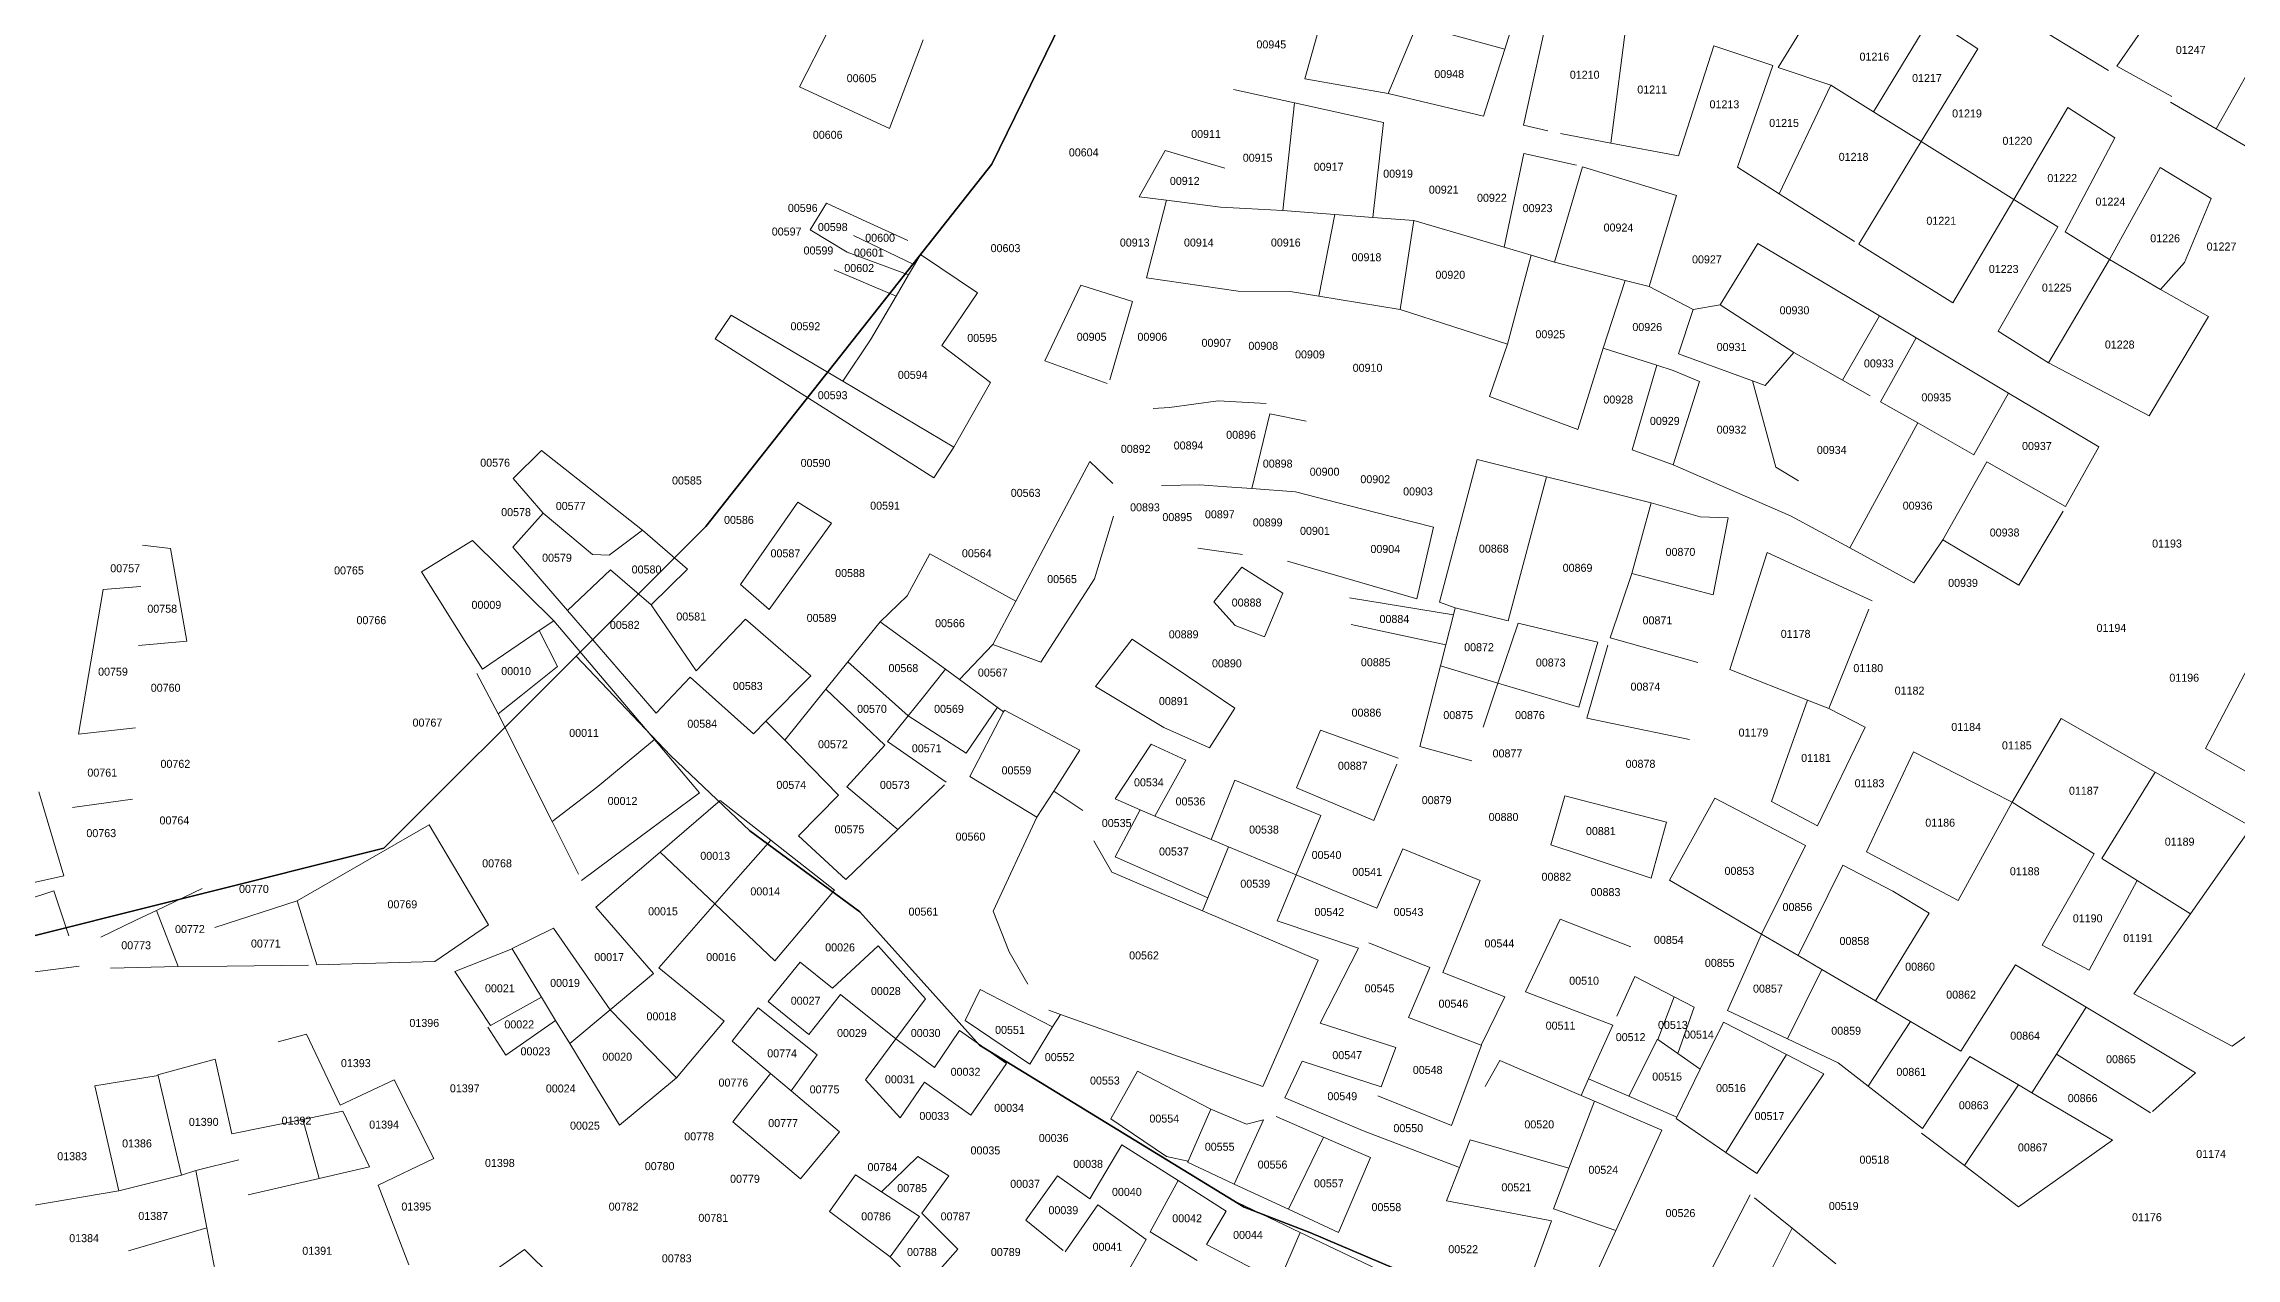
# Model space of a CAD drawing. Header units: metres. Extents: x 245232 to 248406, y 1633796 to 1637634.
# Drawn here: x 246496.1 to 246907, y 1635983.8 to 1636211.5 of the extents above; entities that cross this region are included whole.
import ezdxf
from ezdxf.enums import TextEntityAlignment as Align

# ---------------------------------------------------------------- set-up
doc = ezdxf.new("R2010")
doc.units = ezdxf.units.M
doc.header["$MEASUREMENT"] = 0
doc.layers.add('historique_numero_parcelle', color=7, linetype='Continuous')
doc.layers.add('limites_sections', color=7, linetype='Continuous')
doc.layers.add('LIMITES_PARCELLES', color=7, linetype='Continuous', lineweight=0, true_color=0xffffff)
doc.styles.add('Style-FANCY', font='FANCY.shx')

msp = doc.modelspace()

# ---------------------------------------------------------------- linework, layer by layer
at = {"layer": 'limites_parcelles'}
for p, q in [((246833.245, 1636226.604), (246821.158, 1636207.044)), ((246884.688, 1636207.249), (246897.009, 1636225.086)), ((246769.928, 1636210.434), (246772.974, 1636220.092)), ((246773.444, 1636196.184), (246778.485, 1636219.201)), ((246789.833, 1636192.822), (246792.872, 1636216.576)), ((246839.045, 1636198.719), (246849.73, 1636216.258)), ((246883.101, 1636206.455), (246868.587, 1636215.238)), ((246637.752, 1636203.417), (246643.149, 1636214)), ((246660.929, 1636212.201), (246654.579, 1636195.585)), ((246732.476, 1636204.922), (246735.226, 1636214.679)), ((246753.465, 1636214.953), (246748.086, 1636202.122)), ((246769.928, 1636210.434), (246753.465, 1636214.953)), ((246851.714, 1636215.012), (246858.608, 1636210.533)), ((246913.23, 1636213.114), (246903.285, 1636195.523)), ((246769.928, 1636210.434), (246765.97, 1636197.886)), ((246809.128, 1636211.103), (246802.502, 1636190.427)), ((246820.188, 1636207.372), (246809.128, 1636211.103)), ((246813.535, 1636188.342), (246820.188, 1636207.372)), ((246821.158, 1636207.044), (246831.088, 1636203.695)), ((246858.608, 1636210.533), (246847.998, 1636193.119)), ((246895.007, 1636201.56), (246884.688, 1636207.249)), ((246654.579, 1636195.585), (246637.752, 1636203.417)), ((246719.1, 1636202.904), (246730.513, 1636200.383)), ((246748.082, 1636202.111), (246732.476, 1636204.922)), ((246821.398, 1636183.346), (246831.088, 1636203.695)), ((246831.088, 1636203.695), (246839.045, 1636198.719)), ((246728.311, 1636180.195), (246730.513, 1636200.383)), ((246730.513, 1636200.383), (246747.221, 1636196.692)), ((246748.086, 1636202.122), (246748.082, 1636202.111)), ((246765.97, 1636197.886), (246748.086, 1636202.122)), ((246865.34, 1636182.274), (246875.516, 1636199.548)), ((246875.516, 1636199.548), (246884.278, 1636193.855)), ((246903.285, 1636195.523), (246894.742, 1636200.502)), ((246747.221, 1636196.692), (246745.227, 1636178.922)), ((246778.008, 1636195.146), (246773.444, 1636196.184)), ((246847.998, 1636193.119), (246839.045, 1636198.719)), ((246910.866, 1636191.104), (246903.285, 1636195.523)), ((246701.409, 1636182.764), (246706.285, 1636191.447)), ((246706.285, 1636191.447), (246717.473, 1636188.146)), ((246769.803, 1636173.337), (246773.536, 1636190.88)), ((246773.536, 1636190.88), (246783.379, 1636188.706)), ((246789.833, 1636192.822), (246780.356, 1636194.613)), ((246802.502, 1636190.427), (246789.833, 1636192.822)), ((246836.286, 1636173.895), (246847.998, 1636193.119)), ((246847.998, 1636193.119), (246855.994, 1636188.119)), ((246884.278, 1636193.855), (246875.013, 1636176.225)), ((246779.243, 1636170.538), (246784.494, 1636188.366)), ((246784.494, 1636188.366), (246802.111, 1636182.991)), ((246821.398, 1636183.346), (246813.535, 1636188.342)), ((246855.994, 1636188.119), (246865.34, 1636182.274)), ((246883.306, 1636171.038), (246892.774, 1636188.289)), ((246892.774, 1636188.289), (246902.371, 1636182.463)), ((246706.525, 1636182.125), (246701.409, 1636182.764)), ((246802.111, 1636182.991), (246797.031, 1636165.952)), ((246835.522, 1636174.372), (246821.398, 1636183.346)), ((246902.371, 1636182.463), (246897.355, 1636170.483)), ((246639.72, 1636176.555), (246642.811, 1636181.568)), ((246642.811, 1636181.568), (246649.569, 1636178.482)), ((246649.569, 1636178.482), (246658.054, 1636174.606)), ((246702.76, 1636167.595), (246706.525, 1636182.125)), ((246716.669, 1636180.857), (246706.525, 1636182.125)), ((246721.424, 1636180.586), (246716.669, 1636180.857)), ((246728.311, 1636180.195), (246721.424, 1636180.586)), ((246738.071, 1636179.461), (246728.311, 1636180.195)), ((246738.071, 1636179.461), (246735.095, 1636164.117)), ((246745.227, 1636178.922), (246738.071, 1636179.461)), ((246745.227, 1636178.922), (246752.917, 1636178.343)), ((246752.917, 1636178.343), (246750.359, 1636161.612)), ((246752.917, 1636178.343), (246762.902, 1636175.383)), ((246865.34, 1636182.274), (246853.917, 1636162.885)), ((246873.593, 1636177.113), (246865.34, 1636182.274)), ((246646.676, 1636172.403), (246639.72, 1636176.555)), ((246647.873, 1636175.495), (246659.302, 1636170.029)), ((246762.902, 1636175.383), (246769.803, 1636173.337)), ((246862.405, 1636157.585), (246873.593, 1636177.113)), ((246875.013, 1636176.225), (246883.306, 1636171.038)), ((246658.187, 1636168.13), (246646.676, 1636172.403)), ((246658.187, 1636168.13), (246659.302, 1636170.029)), ((246659.302, 1636170.029), (246660.435, 1636171.96)), ((246660.435, 1636171.96), (246671.128, 1636164.782)), ((246774.87, 1636171.835), (246769.803, 1636173.337)), ((246774.87, 1636171.835), (246770.467, 1636155.157)), ((246779.243, 1636170.538), (246774.87, 1636171.835)), ((246792.539, 1636167.11), (246779.243, 1636170.538)), ((246810.345, 1636162.5), (246817.392, 1636174.044)), ((246817.392, 1636174.044), (246831.16, 1636165.822)), ((246853.917, 1636162.885), (246836.286, 1636173.895)), ((246883.306, 1636171.038), (246871.876, 1636151.671)), ((246892.831, 1636165.403), (246883.306, 1636171.038)), ((246897.355, 1636170.483), (246892.831, 1636165.403)), ((246655.837, 1636164.125), (246644.235, 1636169.087)), ((246655.837, 1636164.125), (246658.187, 1636168.13)), ((246683.75, 1636152.03), (246690.497, 1636166.185)), ((246690.497, 1636166.185), (246700.154, 1636163.143)), ((246719.985, 1636165.105), (246702.76, 1636167.595)), ((246788.371, 1636154.398), (246792.539, 1636167.11)), ((246797.031, 1636165.952), (246792.539, 1636167.11)), ((246797.031, 1636165.952), (246805.286, 1636161.612)), ((246651.042, 1636155.953), (246655.837, 1636164.125)), ((246671.128, 1636164.782), (246664.404, 1636154.894)), ((246700.154, 1636163.143), (246695.921, 1636148.458)), ((246729.721, 1636164.999), (246719.985, 1636165.105)), ((246735.095, 1636164.117), (246729.721, 1636164.999)), ((246750.359, 1636161.612), (246735.095, 1636164.117)), ((246805.286, 1636161.612), (246810.345, 1636162.5)), ((246824.125, 1636153.569), (246810.345, 1636162.5)), ((246831.16, 1636165.822), (246840.197, 1636160.425)), ((246892.831, 1636165.403), (246901.872, 1636160.304)), ((246621.93, 1636156.144), (246624.946, 1636160.589)), ((246624.946, 1636160.589), (246645.853, 1636148.188)), ((246770.467, 1636155.157), (246750.359, 1636161.612)), ((246805.286, 1636161.612), (246802.535, 1636153.359)), ((246833.24, 1636148.401), (246840.197, 1636160.425)), ((246840.197, 1636160.425), (246847.084, 1636156.313)), ((246901.872, 1636160.304), (246890.76, 1636141.73)), ((246662.887, 1636130.109), (246621.93, 1636156.144)), ((246645.853, 1636148.188), (246651.042, 1636155.953)), ((246664.404, 1636154.894), (246673.517, 1636147.932)), ((246767.081, 1636145.314), (246770.467, 1636155.157)), ((246770.467, 1636155.157), (246770.467, 1636155.157)), ((246788.371, 1636154.398), (246783.65, 1636139.146)), ((246798.425, 1636151.223), (246788.371, 1636154.398)), ((246840.369, 1636144.359), (246847.084, 1636156.313)), ((246847.084, 1636156.313), (246864.378, 1636145.985)), ((246871.876, 1636151.671), (246862.405, 1636157.585)), ((246695.392, 1636147.797), (246683.75, 1636152.03)), ((246793.844, 1636135.35), (246798.425, 1636151.223)), ((246798.425, 1636151.223), (246801.476, 1636150.182)), ((246801.476, 1636150.182), (246806.451, 1636148.172)), ((246802.535, 1636153.359), (246816.401, 1636148.288)), ((246818.782, 1636147.417), (246824.125, 1636153.569)), ((246824.125, 1636153.569), (246833.24, 1636148.401)), ((246890.76, 1636141.73), (246871.876, 1636151.671)), ((246645.853, 1636148.188), (246666.697, 1636135.824)), ((246673.517, 1636147.932), (246666.697, 1636135.824)), ((246806.451, 1636148.172), (246801.476, 1636132.508)), ((246820.738, 1636132.085), (246816.401, 1636148.288)), ((246816.401, 1636148.288), (246818.782, 1636147.417)), ((246833.24, 1636148.401), (246838.45, 1636145.447)), ((246857.896, 1636134.422), (246864.378, 1636145.985)), ((246864.378, 1636145.985), (246881.275, 1636135.895)), ((246704.012, 1636143.069), (246707.086, 1636143.272)), ((246707.086, 1636143.272), (246716.188, 1636144.542)), ((246716.188, 1636144.542), (246725.184, 1636144.013)), ((246722.516, 1636128.06), (246725.925, 1636142.108)), ((246725.925, 1636142.108), (246732.698, 1636140.732)), ((246783.65, 1636139.146), (246767.081, 1636145.314)), ((246847.377, 1636140.386), (246840.369, 1636144.359)), ((246834.631, 1636116.934), (246847.377, 1636140.386)), ((246847.377, 1636140.386), (246857.896, 1636134.422)), ((246584.049, 1636129.93), (246589.386, 1636135.189)), ((246589.386, 1636135.189), (246608.277, 1636120.267)), ((246666.697, 1636135.824), (246662.887, 1636130.109)), ((246685.118, 1636119.816), (246692.19, 1636133.139)), ((246692.19, 1636133.139), (246696.48, 1636129.005)), ((246757.675, 1636106.76), (246764.765, 1636133.536)), ((246764.765, 1636133.536), (246777.792, 1636130.279)), ((246801.476, 1636132.508), (246793.844, 1636135.35)), ((246860.274, 1636133.074), (246852.07, 1636118.428)), ((246875.078, 1636124.681), (246860.274, 1636133.074)), ((246881.275, 1636135.895), (246875.078, 1636124.681)), ((246589.704, 1636123.442), (246584.049, 1636129.93)), ((246770.598, 1636103.3), (246777.792, 1636130.279)), ((246777.792, 1636130.279), (246790.167, 1636127.185)), ((246823.49, 1636122.983), (246801.476, 1636132.508)), ((246824.971, 1636129.545), (246820.738, 1636132.085)), ((246626.702, 1636110.052), (246637.442, 1636125.497)), ((246637.442, 1636125.497), (246643.714, 1636121.609)), ((246712.803, 1636128.783), (246705.607, 1636128.636)), ((246717.82, 1636128.41), (246712.803, 1636128.783)), ((246722.516, 1636128.06), (246717.82, 1636128.41)), ((246722.516, 1636128.06), (246730.694, 1636127.451)), ((246730.694, 1636127.451), (246740.661, 1636124.903)), ((246740.661, 1636124.903), (246748.717, 1636122.844)), ((246790.167, 1636127.185), (246797.362, 1636125.387)), ((246797.362, 1636125.387), (246793.764, 1636112.157)), ((246797.362, 1636125.387), (246806.563, 1636122.741)), ((246583.989, 1636117.092), (246589.704, 1636123.442)), ((246589.704, 1636123.442), (246598.913, 1636115.722)), ((246643.714, 1636121.609), (246638.157, 1636113.881)), ((246696.621, 1636122.902), (246693.049, 1636111.128)), ((246748.717, 1636122.844), (246756.611, 1636120.826)), ((246756.611, 1636120.826), (246753.441, 1636107.395)), ((246806.563, 1636122.741), (246811.791, 1636122.592)), ((246811.791, 1636122.592), (246809.004, 1636108.136)), ((246834.631, 1636116.934), (246823.49, 1636122.983)), ((246874.607, 1636123.83), (246866.319, 1636109.971)), ((246514.603, 1636117.449), (246519.846, 1636116.849)), ((246519.846, 1636116.849), (246522.887, 1636099.439)), ((246566.91, 1636112.457), (246576.435, 1636118.331)), ((246576.435, 1636118.331), (246591.714, 1636103.281)), ((246594.237, 1636105.223), (246583.989, 1636117.092)), ((246602.065, 1636115.576), (246608.277, 1636120.267)), ((246608.277, 1636120.267), (246616.712, 1636112.977)), ((246678.297, 1636106.968), (246685.118, 1636119.816)), ((246720.79, 1636115.703), (246712.378, 1636116.92)), ((246846.629, 1636110.42), (246834.631, 1636116.934)), ((246852.07, 1636118.428), (246846.629, 1636110.42)), ((246866.319, 1636109.971), (246852.07, 1636118.428)), ((246594.237, 1636105.223), (246602.286, 1636112.861)), ((246598.913, 1636115.722), (246602.065, 1636115.576)), ((246602.286, 1636112.861), (246609.954, 1636106.289)), ((246616.712, 1636112.977), (246609.954, 1636106.289)), ((246638.157, 1636113.881), (246632.036, 1636105.367)), ((246657.9, 1636107.95), (246662.166, 1636115.806)), ((246662.166, 1636115.806), (246678.297, 1636106.968)), ((246715.384, 1636106.842), (246720.623, 1636113.351)), ((246720.623, 1636113.351), (246728.322, 1636108.43)), ((246738.229, 1636111.845), (246729.205, 1636114.486)), ((246812.141, 1636094.174), (246819.126, 1636116.082)), ((246819.126, 1636116.082), (246838.811, 1636107.033)), ((246502.589, 1636082.024), (246507.201, 1636109.119)), ((246507.201, 1636109.119), (246514.297, 1636109.693)), ((246578.34, 1636094.201), (246566.91, 1636112.457)), ((246632.036, 1636105.367), (246626.702, 1636110.052)), ((246693.049, 1636111.128), (246682.995, 1636095.518)), ((246728.322, 1636108.43), (246724.909, 1636100.254)), ((246753.441, 1636107.395), (246738.229, 1636111.845)), ((246793.764, 1636112.157), (246789.694, 1636100.069)), ((246809.004, 1636108.136), (246793.764, 1636112.157)), ((246610.881, 1636085.947), (246594.237, 1636105.223)), ((246609.954, 1636106.289), (246618.391, 1636093.873)), ((246652.873, 1636103.082), (246657.9, 1636107.95)), ((246678.297, 1636106.968), (246673.987, 1636098.849)), ((246719.432, 1636102.397), (246715.384, 1636106.842)), ((246740.847, 1636107.607), (246760.308, 1636104.409)), ((246760.638, 1636105.702), (246757.675, 1636106.76)), ((246758.865, 1636098.751), (246760.308, 1636104.409)), ((246760.308, 1636104.409), (246760.638, 1636105.702)), ((246760.638, 1636105.702), (246770.598, 1636103.3)), ((246838.176, 1636105.446), (246830.68, 1636086.838)), ((246588.936, 1636101.428), (246578.34, 1636094.201)), ((246588.936, 1636101.428), (246591.714, 1636103.281)), ((246592.376, 1636094.682), (246588.936, 1636101.428)), ((246591.714, 1636103.281), (246610.525, 1636081.001)), ((246618.391, 1636093.873), (246627.587, 1636103.577)), ((246627.587, 1636103.577), (246639.869, 1636092.962)), ((246646.825, 1636095.581), (246652.873, 1636103.082)), ((246652.873, 1636103.082), (246665.081, 1636094.183)), ((246724.909, 1636100.254), (246719.432, 1636102.397)), ((246758.865, 1636098.751), (246741.14, 1636102.59)), ((246772.423, 1636102.86), (246768.646, 1636091.613)), ((246782.6, 1636100.406), (246772.423, 1636102.86)), ((246787.414, 1636099.246), (246782.6, 1636100.406)), ((246522.887, 1636099.439), (246513.86, 1636098.629)), ((246673.987, 1636098.849), (246667.698, 1636092.276)), ((246682.995, 1636095.518), (246673.987, 1636098.849)), ((246693.239, 1636090.967), (246700.065, 1636099.863)), ((246700.065, 1636099.863), (246710.445, 1636092.874)), ((246757.863, 1636094.826), (246758.865, 1636098.751)), ((246783.836, 1636087.087), (246787.414, 1636099.246)), ((246785.342, 1636085.013), (246789.236, 1636098.708)), ((246789.694, 1636100.069), (246806.146, 1636095.436)), ((246901.299, 1636079.354), (246910.555, 1636096.976)), ((246581.263, 1636085.818), (246577.228, 1636093.407)), ((246585.491, 1636089.19), (246592.376, 1636094.682)), ((246617.271, 1636092.69), (246610.881, 1636085.947)), ((246629.099, 1636082.101), (246617.271, 1636092.69)), ((246639.869, 1636092.962), (246631.437, 1636084.459)), ((246642.679, 1636090.439), (246646.825, 1636095.581)), ((246658.128, 1636085.48), (246646.825, 1636095.581)), ((246665.081, 1636094.183), (246660.706, 1636088.708)), ((246665.081, 1636094.183), (246667.698, 1636092.276)), ((246667.698, 1636092.276), (246675.992, 1636086.231)), ((246710.445, 1636092.874), (246719.34, 1636086.885)), ((246754.005, 1636079.699), (246757.863, 1636094.826)), ((246768.646, 1636091.613), (246757.863, 1636094.826)), ((246826.705, 1636088.411), (246812.141, 1636094.174)), ((246581.263, 1636085.818), (246585.491, 1636089.19)), ((246634.965, 1636080.871), (246642.679, 1636090.439)), ((246653.734, 1636079.981), (246642.679, 1636090.439)), ((246660.706, 1636088.708), (246658.128, 1636085.48)), ((246706.018, 1636083.268), (246693.239, 1636090.967)), ((246768.646, 1636091.613), (246765.861, 1636083.32)), ((246768.646, 1636091.613), (246783.836, 1636087.087)), ((246819.931, 1636069.425), (246826.705, 1636088.411)), ((246830.68, 1636086.838), (246826.705, 1636088.411)), ((246591.359, 1636065.627), (246581.263, 1636085.818)), ((246631.437, 1636084.459), (246629.099, 1636082.101)), ((246634.965, 1636080.871), (246631.437, 1636084.459)), ((246658.128, 1636085.48), (246654.245, 1636080.62)), ((246668.958, 1636078.457), (246658.128, 1636085.48)), ((246674.833, 1636087.075), (246668.958, 1636078.457)), ((246669.674, 1636074.11), (246675.992, 1636086.231)), ((246675.992, 1636086.231), (246676.156, 1636086.546)), ((246676.156, 1636086.546), (246690.312, 1636079.005)), ((246719.34, 1636086.885), (246714.59, 1636079.458)), ((246804.559, 1636081.042), (246785.342, 1636085.013)), ((246830.68, 1636086.838), (246837.473, 1636083.363)), ((246865.076, 1636069.243), (246874.206, 1636084.96)), ((246874.206, 1636084.96), (246891.861, 1636074.922)), ((246513.251, 1636083.203), (246502.589, 1636082.024)), ((246610.525, 1636081.001), (246599.915, 1636072.188)), ((246610.525, 1636081.001), (246618.966, 1636071.001)), ((246645.072, 1636070.591), (246634.965, 1636080.871)), ((246646.591, 1636072.123), (246653.734, 1636079.981)), ((246654.245, 1636080.62), (246665.232, 1636072.992)), ((246696.887, 1636069.906), (246703.644, 1636080.131)), ((246703.644, 1636080.131), (246710.155, 1636077.126)), ((246714.59, 1636079.458), (246706.018, 1636083.268)), ((246730.899, 1636071.941), (246735.425, 1636082.799)), ((246735.425, 1636082.799), (246749.975, 1636077.54)), ((246763.74, 1636077.004), (246754.005, 1636079.699)), ((246837.473, 1636083.363), (246828.54, 1636064.85)), ((246690.312, 1636079.005), (246685.382, 1636071.328)), ((246710.155, 1636077.126), (246704.334, 1636066.649)), ((246749.737, 1636076.386), (246745.398, 1636065.802)), ((246837.75, 1636059.954), (246846.53, 1636078.73)), ((246846.53, 1636078.73), (246857.705, 1636073.014)), ((246912.524, 1636072.936), (246901.299, 1636079.354)), ((246599.915, 1636072.188), (246591.359, 1636065.627)), ((246656.177, 1636064.162), (246646.591, 1636072.123)), ((246664.911, 1636072.523), (246656.177, 1636064.162)), ((246682.242, 1636066.437), (246669.674, 1636074.11)), ((246714.903, 1636062.262), (246719.314, 1636073.383)), ((246719.314, 1636073.383), (246735.485, 1636066.773)), ((246745.398, 1636065.802), (246730.899, 1636071.941)), ((246857.705, 1636073.014), (246865.076, 1636069.243)), ((246881.878, 1636058.715), (246891.861, 1636074.922)), ((246891.861, 1636074.922), (246909.932, 1636064.647)), ((246495.154, 1636071.226), (246499.851, 1636055.483)), ((246512.724, 1636069.834), (246501.466, 1636068.274)), ((246618.966, 1636071.001), (246607.895, 1636062.781)), ((246611.599, 1636059.917), (246622.869, 1636069.586)), ((246622.869, 1636069.586), (246632.339, 1636062.162)), ((246637.522, 1636062.973), (246645.072, 1636070.591)), ((246682.242, 1636066.437), (246685.382, 1636071.328)), ((246685.382, 1636071.328), (246690.855, 1636067.718)), ((246701.583, 1636067.813), (246696.887, 1636069.906)), ((246696.926, 1636059.029), (246701.583, 1636067.813)), ((246701.583, 1636067.813), (246704.334, 1636066.649)), ((246778.596, 1636061.285), (246781.211, 1636070.485)), ((246781.211, 1636070.485), (246800.266, 1636065.505)), ((246800.846, 1636054.66), (246809.317, 1636070.044)), ((246809.317, 1636070.044), (246826.31, 1636061.144)), ((246828.54, 1636064.85), (246819.931, 1636069.425)), ((246865.076, 1636069.243), (246854.946, 1636050.815)), ((246880.452, 1636059.608), (246865.076, 1636069.243)), ((246543.598, 1636050.75), (246568.299, 1636065.048)), ((246568.299, 1636065.048), (246579.411, 1636046.263)), ((246596.285, 1636055.774), (246591.359, 1636065.627)), ((246656.177, 1636064.162), (246646.391, 1636054.796)), ((246674.04, 1636048.842), (246682.242, 1636066.437)), ((246704.334, 1636066.649), (246714.903, 1636062.262)), ((246735.485, 1636066.773), (246730.845, 1636055.645)), ((246800.266, 1636065.505), (246797.367, 1636055.01)), ((246909.932, 1636064.647), (246898.451, 1636048.329)), ((246607.895, 1636062.781), (246596.874, 1636054.597)), ((246599.586, 1636049.61), (246611.599, 1636059.917)), ((246611.599, 1636059.917), (246621.849, 1636050.19)), ((246626.667, 1636055.689), (246632.339, 1636062.162)), ((246632.339, 1636062.162), (246644.3, 1636052.785)), ((246646.391, 1636054.796), (246637.522, 1636062.973)), ((246692.919, 1636062.002), (246696.253, 1636056.129)), ((246718.181, 1636060.902), (246714.26, 1636051.325)), ((246714.903, 1636062.262), (246718.181, 1636060.902)), ((246730.845, 1636055.645), (246718.181, 1636060.902)), ((246745.934, 1636049.382), (246750.842, 1636060.496)), ((246750.842, 1636060.496), (246765.337, 1636054.572)), ((246783.897, 1636059.513), (246778.596, 1636061.285)), ((246797.367, 1636055.01), (246783.897, 1636059.513)), ((246826.31, 1636061.144), (246818.093, 1636044.532)), ((246854.946, 1636050.815), (246837.75, 1636059.954)), ((246870.695, 1636042.444), (246880.452, 1636059.608)), ((246499.851, 1636055.483), (246485.085, 1636052.148)), ((246621.849, 1636050.19), (246626.667, 1636055.689)), ((246696.253, 1636056.129), (246713.26, 1636048.88)), ((246714.26, 1636051.325), (246696.926, 1636059.029)), ((246727.262, 1636047.05), (246730.845, 1636055.645)), ((246730.845, 1636055.645), (246738.311, 1636052.546)), ((246824.967, 1636040.495), (246833.334, 1636057.464)), ((246833.334, 1636057.464), (246842.655, 1636052.582)), ((246888.507, 1636054.561), (246881.878, 1636058.715)), ((246485.45, 1636048.574), (246497.946, 1636052.639)), ((246497.946, 1636052.639), (246500.803, 1636044.225)), ((246517.209, 1636048.977), (246525.795, 1636053.078)), ((246644.3, 1636052.785), (246638.55, 1636045.957)), ((246714.26, 1636051.325), (246713.26, 1636048.88)), ((246738.311, 1636052.546), (246745.934, 1636049.382)), ((246765.337, 1636054.572), (246758.327, 1636037.33)), ((246808.118, 1636050.39), (246800.846, 1636054.66)), ((246842.655, 1636052.582), (246849.516, 1636048.47)), ((246888.507, 1636054.561), (246879.51, 1636037.759)), ((246898.451, 1636048.329), (246888.507, 1636054.561)), ((246506.757, 1636043.954), (246513.332, 1636047.125)), ((246513.332, 1636047.125), (246517.209, 1636048.977)), ((246517.209, 1636048.977), (246521.29, 1636038.448)), ((246528.154, 1636045.746), (246543.598, 1636050.75)), ((246547.287, 1636038.756), (246543.598, 1636050.75)), ((246610.395, 1636037.171), (246599.586, 1636049.61)), ((246621.849, 1636050.19), (246611.348, 1636038.203)), ((246633.114, 1636039.501), (246621.849, 1636050.19)), ((246677.044, 1636041.206), (246674.04, 1636048.842)), ((246713.26, 1636048.88), (246734.988, 1636039.619)), ((246742.54, 1636041.884), (246727.262, 1636047.05)), ((246773.846, 1636033.695), (246780.345, 1636047.343)), ((246780.345, 1636047.343), (246793.584, 1636042.161)), ((246818.093, 1636044.532), (246808.118, 1636050.39)), ((246849.516, 1636048.47), (246839.421, 1636032.007)), ((246887.884, 1636033.308), (246898.451, 1636048.329)), ((246579.411, 1636046.263), (246569.368, 1636039.373)), ((246583.852, 1636041.808), (246591.594, 1636045.647)), ((246591.594, 1636045.647), (246602.217, 1636030.33)), ((246638.55, 1636045.957), (246633.114, 1636039.501)), ((246755.875, 1636038.286), (246744.475, 1636042.886)), ((246811.719, 1636030.215), (246818.093, 1636044.532)), ((246818.093, 1636044.532), (246824.967, 1636040.495)), ((246936.919, 1636045.438), (246906.28, 1636023.531)), ((246530.47, 1636038.548), (246521.29, 1636038.448)), ((246545.688, 1636038.712), (246530.47, 1636038.548)), ((246569.368, 1636039.373), (246547.287, 1636038.756)), ((246573.117, 1636037.505), (246583.865, 1636041.786)), ((246583.865, 1636041.786), (246583.852, 1636041.808)), ((246583.865, 1636041.786), (246589.395, 1636032.689)), ((246631.865, 1636031.883), (246637.855, 1636039.26)), ((246637.855, 1636039.26), (246643.928, 1636034.385)), ((246643.928, 1636034.385), (246652.509, 1636042.347)), ((246652.509, 1636042.347), (246661.366, 1636032.412)), ((246680.537, 1636035.174), (246677.044, 1636041.206)), ((246734.988, 1636039.619), (246724.612, 1636015.933)), ((246735.344, 1636027.808), (246742.54, 1636041.884)), ((246824.967, 1636040.495), (246829.382, 1636037.903)), ((246855.431, 1636022.605), (246865.691, 1636038.775)), ((246865.691, 1636038.775), (246878.919, 1636030.847)), ((246879.51, 1636037.759), (246870.695, 1636042.444)), ((246502.708, 1636038.51), (246488.113, 1636036.627)), ((246521.29, 1636038.448), (246508.556, 1636038.133)), ((246579.829, 1636027.387), (246573.117, 1636037.505)), ((246602.217, 1636030.33), (246610.395, 1636037.171)), ((246611.348, 1636038.203), (246623.604, 1636028.208)), ((246751.905, 1636028.888), (246755.875, 1636038.286)), ((246758.327, 1636037.33), (246769.941, 1636032.801)), ((246790.967, 1636029.144), (246794.322, 1636036.595)), ((246794.322, 1636036.595), (246801.691, 1636032.796)), ((246822.939, 1636024.898), (246829.382, 1636037.903)), ((246829.382, 1636037.903), (246839.421, 1636032.007)), ((246589.395, 1636032.689), (246579.829, 1636027.387)), ((246592.028, 1636028.358), (246589.395, 1636032.689)), ((246602.217, 1636030.33), (246594.668, 1636024.015)), ((246602.217, 1636030.33), (246614.667, 1636017.595)), ((246625.093, 1636024.474), (246630.013, 1636030.692)), ((246630.013, 1636030.692), (246641.043, 1636021.91)), ((246639.514, 1636025.73), (246631.865, 1636031.883)), ((246645.414, 1636033.193), (246639.514, 1636025.73)), ((246655.789, 1636024.866), (246645.414, 1636033.193)), ((246661.366, 1636032.412), (246655.789, 1636024.866)), ((246668.774, 1636028.337), (246671.632, 1636034.158)), ((246671.632, 1636034.158), (246685.18, 1636027.118)), ((246769.941, 1636032.801), (246765.543, 1636023.737)), ((246790.199, 1636027.439), (246773.846, 1636033.695)), ((246801.691, 1636032.796), (246798.66, 1636024.791)), ((246801.691, 1636032.796), (246805.473, 1636030.847)), ((246805.473, 1636030.847), (246802.36, 1636022.173)), ((246839.421, 1636032.007), (246846, 1636028.144)), ((246873.339, 1636022.011), (246878.919, 1636030.847)), ((246878.919, 1636030.847), (246899.447, 1636018.543)), ((246906.28, 1636023.531), (246887.884, 1636033.308)), ((246582.696, 1636021.842), (246579.29, 1636027.088)), ((246592.028, 1636028.358), (246582.696, 1636021.842)), ((246594.668, 1636024.015), (246592.028, 1636028.358)), ((246623.604, 1636028.208), (246614.667, 1636017.595)), ((246663.035, 1636019.548), (246667.716, 1636026.459)), ((246667.716, 1636026.459), (246676.527, 1636020.253)), ((246680.885, 1636020.162), (246668.774, 1636028.337)), ((246685.18, 1636027.118), (246680.885, 1636020.162)), ((246686.644, 1636029.488), (246684.505, 1636030.252)), ((246686.644, 1636029.488), (246685.18, 1636027.118)), ((246724.612, 1636015.933), (246686.644, 1636029.488)), ((246749.525, 1636023.257), (246735.344, 1636027.808)), ((246765.543, 1636023.737), (246751.905, 1636028.888)), ((246785.63, 1636017.366), (246790.199, 1636027.439)), ((246806.589, 1636019.181), (246810.934, 1636028.033)), ((246810.934, 1636028.033), (246822.741, 1636021.947)), ((246822.939, 1636024.898), (246811.719, 1636030.215)), ((246838.031, 1636016.045), (246846, 1636028.144)), ((246846, 1636028.144), (246855.431, 1636022.605)), ((246539.987, 1636024.322), (246545.293, 1636025.771)), ((246545.293, 1636025.771), (246551.628, 1636012.468)), ((246599.664, 1636015.797), (246594.668, 1636024.015)), ((246632.314, 1636018.391), (246625.093, 1636024.474)), ((246650.121, 1636017.198), (246655.789, 1636024.866)), ((246655.789, 1636024.866), (246663.035, 1636019.548)), ((246746.749, 1636015.891), (246749.525, 1636023.257)), ((246765.599, 1636023.716), (246759.961, 1636008.66)), ((246765.543, 1636023.737), (246765.599, 1636023.716)), ((246793.165, 1636014.125), (246798.563, 1636024.86)), ((246798.563, 1636024.86), (246798.66, 1636024.791)), ((246798.66, 1636024.791), (246802.36, 1636022.173)), ((246802.36, 1636022.173), (246806.589, 1636019.181)), ((246832.442, 1636020.395), (246822.939, 1636024.898)), ((246505.662, 1636016.115), (246517.505, 1636018.007)), ((246517.466, 1636018.175), (246528.221, 1636021.11)), ((246517.505, 1636018.007), (246517.466, 1636018.175)), ((246517.505, 1636018.007), (246521.877, 1635999.339)), ((246528.221, 1636021.11), (246531.311, 1636007.062)), ((246625.249, 1636009.36), (246632.314, 1636018.391)), ((246632.314, 1636018.391), (246636.146, 1636015.163)), ((246641.043, 1636021.91), (246636.146, 1636015.163)), ((246676.527, 1636020.253), (246669.877, 1636010.611)), ((246696.124, 1636009.874), (246701.097, 1636018.848)), ((246701.097, 1636018.848), (246714.812, 1636011.721)), ((246728.731, 1636013.82), (246731.975, 1636020.683)), ((246731.975, 1636020.683), (246746.749, 1636015.891)), ((246766.269, 1636015.937), (246769.021, 1636020.805)), ((246769.021, 1636020.805), (246784.233, 1636014.286)), ((246802.2, 1636010.239), (246806.589, 1636019.181)), ((246822.741, 1636021.947), (246811.365, 1636003.615)), ((246822.741, 1636021.947), (246829.73, 1636018.345)), ((246829.73, 1636018.345), (246823.077, 1636008.433)), ((246838.031, 1636016.045), (246832.442, 1636020.395)), ((246848.25, 1636008.092), (246857.131, 1636021.607)), ((246857.131, 1636021.607), (246866.23, 1636016.264)), ((246873.339, 1636022.011), (246868.769, 1636014.773)), ((246890.99, 1636010.992), (246873.339, 1636022.011)), ((246899.447, 1636018.543), (246891.378, 1636011.267)), ((246510.145, 1635996.372), (246505.662, 1636016.115)), ((246551.628, 1636012.468), (246561.762, 1636017.239)), ((246561.762, 1636017.239), (246569.185, 1636002.434)), ((246603.983, 1636008.692), (246599.664, 1636015.797)), ((246614.667, 1636017.595), (246603.983, 1636008.692)), ((246636.146, 1636015.163), (246645.256, 1636007.489)), ((246656.604, 1636010.054), (246650.121, 1636017.198)), ((246661.151, 1636016.767), (246656.604, 1636010.054)), ((246669.877, 1636010.611), (246661.151, 1636016.767)), ((246759.961, 1636008.66), (246746.118, 1636014.217)), ((246784.233, 1636014.286), (246785.63, 1636017.366)), ((246784.233, 1636014.286), (246786.776, 1636013.196)), ((246793.165, 1636014.125), (246785.63, 1636017.366)), ((246802.2, 1636010.239), (246793.165, 1636014.125)), ((246838.031, 1636016.045), (246848.25, 1636008.092)), ((246856.092, 1636001.122), (246866.23, 1636016.264)), ((246866.23, 1636016.264), (246868.769, 1636014.773)), ((246868.769, 1636014.773), (246883.849, 1636005.918)), ((246531.311, 1636007.062), (246544.646, 1636009.801)), ((246552.162, 1636011.346), (246544.646, 1636009.802)), ((246544.646, 1636009.802), (246544.646, 1636009.801)), ((246544.646, 1636009.801), (246547.705, 1635998.735)), ((246557.123, 1636000.928), (246552.162, 1636011.346)), ((246706.557, 1636002.831), (246696.124, 1636009.874)), ((246710.582, 1636001.968), (246714.812, 1636011.721)), ((246714.812, 1636011.721), (246721.532, 1636008.903)), ((246727.089, 1636010.345), (246735.979, 1636006.456)), ((246743.611, 1636007.566), (246728.731, 1636013.82)), ((246781.978, 1636000.622), (246786.776, 1636013.196)), ((246786.776, 1636013.196), (246799.395, 1636007.788)), ((246802.071, 1636009.977), (246802.2, 1636010.239)), ((246811.365, 1636003.615), (246802.071, 1636009.977)), ((246637.95, 1635998.677), (246625.249, 1636009.36)), ((246645.256, 1636007.489), (246637.95, 1635998.677)), ((246724.715, 1636009.729), (246719.243, 1635997.67)), ((246721.532, 1636008.903), (246724.715, 1636009.729)), ((246729.404, 1635992.938), (246735.979, 1636006.456)), ((246735.979, 1636006.456), (246742.171, 1636003.747)), ((246761.466, 1636000.8), (246743.611, 1636007.566)), ((246761.466, 1636000.8), (246763.459, 1636005.952)), ((246763.459, 1636005.952), (246781.978, 1636000.622)), ((246799.395, 1636007.788), (246790.728, 1635988.942)), ((246823.077, 1636008.433), (246817.175, 1635999.639)), ((246856.092, 1636001.122), (246848.052, 1636007.232)), ((246883.849, 1636005.918), (246866.242, 1635993.408)), ((246524.576, 1636000.212), (246532.615, 1636002.208)), ((246569.185, 1636002.434), (246558.787, 1635997.434)), ((246653.102, 1635996.228), (246659.889, 1636002.858)), ((246659.889, 1636002.858), (246665.758, 1635999.233)), ((246692.144, 1635994.904), (246698.143, 1636005.027)), ((246698.143, 1636005.027), (246708.696, 1635998.325)), ((246710.582, 1636001.968), (246706.557, 1636002.831)), ((246710.486, 1636001.747), (246710.582, 1636001.968)), ((246719.243, 1635997.67), (246710.486, 1636001.747)), ((246744.751, 1636002.618), (246738.753, 1635988.585)), ((246742.171, 1636003.747), (246744.751, 1636002.618)), ((246817.175, 1635999.639), (246811.365, 1636003.615)), ((246521.877, 1635999.339), (246510.145, 1635996.372)), ((246524.576, 1636000.212), (246521.877, 1635999.339)), ((246526.65, 1635989.442), (246524.576, 1636000.212)), ((246534.381, 1635995.632), (246547.705, 1635998.735)), ((246547.705, 1635998.735), (246557.123, 1636000.928)), ((246558.787, 1635997.434), (246564.502, 1635982.511)), ((246643.39, 1635992.538), (246648.228, 1635999.4)), ((246648.228, 1635999.4), (246653.102, 1635996.228)), ((246665.758, 1635999.233), (246660.69, 1635992.216)), ((246680.177, 1635990.869), (246686.072, 1635999.187)), ((246686.072, 1635999.187), (246692.144, 1635994.904)), ((246708.696, 1635998.325), (246703.494, 1635988.703)), ((246708.696, 1635998.325), (246717.722, 1635992.592)), ((246729.404, 1635992.938), (246719.243, 1635997.67)), ((246759.038, 1635994.524), (246761.466, 1636000.8)), ((246781.978, 1636000.622), (246779.086, 1635993.043)), ((246866.242, 1635993.408), (246856.092, 1636001.122)), ((246493.948, 1635993.643), (246510.145, 1635996.372)), ((246653.102, 1635996.228), (246660.235, 1635991.586)), ((246693.683, 1635993.796), (246687.511, 1635984.953)), ((246702.727, 1635987.284), (246693.683, 1635993.796)), ((246719.839, 1635994.179), (246731.579, 1635988.607)), ((246770.658, 1635992.318), (246759.038, 1635994.524)), ((246807.132, 1635978.623), (246815.957, 1635995.669)), ((246816.752, 1635995.088), (246823.79, 1635989.374)), ((246511.934, 1635985.148), (246526.65, 1635989.442)), ((246528.84, 1635978.074), (246526.65, 1635989.442)), ((246654.751, 1635983.993), (246643.39, 1635992.538)), ((246660.235, 1635991.586), (246654.751, 1635983.993)), ((246660.69, 1635992.216), (246667.413, 1635985.433)), ((246687.163, 1635985.184), (246680.177, 1635990.869)), ((246717.722, 1635992.592), (246714.014, 1635986.305)), ((246738.753, 1635988.585), (246729.404, 1635992.938)), ((246778.689, 1635990.794), (246770.658, 1635992.318)), ((246772.115, 1635972.902), (246778.689, 1635990.794)), ((246779.086, 1635993.043), (246790.728, 1635988.942)), ((246823.79, 1635989.374), (246815.909, 1635973.608)), ((246823.79, 1635989.374), (246831.967, 1635982.736)), ((246574.391, 1635977.112), (246586.171, 1635985.395)), ((246586.171, 1635985.395), (246591.463, 1635980.236)), ((246667.413, 1635985.433), (246660.788, 1635977.956)), ((246697.572, 1635978.286), (246702.727, 1635987.284)), ((246703.494, 1635988.703), (246712.256, 1635983.323)), ((246714.014, 1635986.305), (246727.591, 1635979.267)), ((246727.591, 1635979.267), (246731.579, 1635988.607)), ((246731.579, 1635988.607), (246748.546, 1635980.553)), ((246790.728, 1635988.942), (246781.36, 1635968.36)), ((246660.788, 1635977.956), (246654.751, 1635983.993))]:
    msp.add_line(p, q, dxfattribs=at)
at = {"layer": 'limites_sections', "flags": 128}
for points in [[(247697.695, 1636290.674), (247546.68, 1636188.471), (247452.105, 1636133.557), (247272.106, 1636026.778), (247023.465, 1635880.339), (246941.436, 1635834.968), (246921.811, 1635824.113), (246830.429, 1635922.573), (246816.271, 1635945.097), (246770.581, 1635972.769), (246733.387, 1635988.616), (246721.079, 1635993.322), (246671.487, 1636023.729), (246649.044, 1636048.706), (246628.41, 1636063.909), (246613.569, 1636078.027), (246595.877, 1636096.663), (246620.2, 1636120.986), (246673.764, 1636188.884), (246708.467, 1636259.799)], [(246708.467, 1636259.799), (246673.764, 1636188.884), (246620.2, 1636120.986), (246595.877, 1636096.663), (246559.847, 1636060.633), (246487.423, 1636042.527), (246370.152, 1636042.527), (246329.749, 1636042.527), (246232.429, 1636048.562), (246152.461, 1636072.704), (246024.209, 1636124.758), (245938.206, 1636176.059), (245865.781, 1636225.096)], [(246208.147, 1635671.811), (246232.762, 1635710.906), (246254.482, 1635744.209), (246290.68, 1635810.814), (246301.781, 1635826.742), (246319.639, 1635860.527), (246346.185, 1635924.719), (246371.765, 1636000.978), (246370.152, 1636042.527), (246487.423, 1636042.527), (246559.847, 1636060.633), (246595.877, 1636096.663), (246613.569, 1636078.027), (246628.41, 1636063.909), (246649.044, 1636048.706), (246671.487, 1636023.729), (246721.079, 1635993.322), (246733.387, 1635988.616), (246770.581, 1635972.769), (246816.271, 1635945.097), (246830.429, 1635922.573), (246921.811, 1635824.113)]]:
    msp.add_lwpolyline(points, dxfattribs=at)

# ---------------------------------------------------------------- texts
at = {"layer": 'historique_numero_parcelle', "style": 'Style-FANCY'}
for s, p in [('00945', (246726.175, 1636211.345)), ('01216', (246839.227, 1636209.048)), ('01247', (246898.513, 1636210.316)), ('00605', (246649.373, 1636205.006)), ('00948', (246759.521, 1636205.801)), ('01210', (246784.92, 1636205.66)), ('01211', (246797.57, 1636202.888)), ('01217', (246849.077, 1636205.044)), ('01213', (246811.113, 1636200.116)), ('01219', (246856.584, 1636198.403)), ('00606', (246643.019, 1636194.398)), ('00911', (246713.94, 1636194.556)), ('01215', (246822.297, 1636196.625)), ('00604', (246691.008, 1636191.098)), ('00915', (246723.614, 1636190.097)), ('01218', (246835.328, 1636190.26)), ('01220', (246866.024, 1636193.269)), ('00912', (246709.953, 1636185.756)), ('00917', (246736.923, 1636188.396)), ('00919', (246749.939, 1636187.105)), ('01222', (246874.438, 1636186.288)), ('00921', (246758.499, 1636184.113)), ('00922', (246767.528, 1636182.588)), ('01224', (246883.467, 1636181.873)), ('00596', (246638.342, 1636180.687)), ('00923', (246776.088, 1636180.652)), ('01221', (246851.762, 1636178.28)), ('00597', (246635.327, 1636176.261)), ('00598', (246643.971, 1636177.099)), ('00600', (246652.849, 1636175.088)), ('00913', (246700.572, 1636174.198)), ('00914', (246712.591, 1636174.198)), ('00916', (246728.89, 1636174.198)), ('00924', (246791.255, 1636177.011)), ('01226', (246893.727, 1636174.994)), ('01227', (246904.295, 1636173.454)), ('00599', (246641.29, 1636172.708)), ('00602', (246648.929, 1636169.422)), ('00601', (246650.738, 1636172.305)), ('00603', (246676.351, 1636173.146)), ('00918', (246744.017, 1636171.441)), ('00927', (246807.833, 1636171.042)), ('00920', (246759.73, 1636168.155)), ('01223', (246863.459, 1636169.245)), ('01225', (246873.412, 1636165.754)), ('00930', (246824.25, 1636161.494)), ('00592', (246638.843, 1636158.503)), ('00925', (246778.474, 1636157.006)), ('00926', (246796.649, 1636158.355)), ('00595', (246671.976, 1636156.312)), ('00905', (246692.49, 1636156.522)), ('00906', (246703.879, 1636156.522)), ('00907', (246715.883, 1636155.393)), ('00908', (246724.672, 1636154.831)), ('00909', (246733.416, 1636153.222)), ('00931', (246812.45, 1636154.615)), ('01228', (246885.211, 1636155.077)), ('00594', (246658.96, 1636149.39)), ('00910', (246744.218, 1636150.714)), ('00933', (246840.051, 1636151.535)), ('00593', (246643.951, 1636145.576)), ('00928', (246791.211, 1636144.759)), ('00935', (246850.824, 1636145.17)), ('00929', (246799.933, 1636140.755)), ('00896', (246720.512, 1636138.149)), ('00932', (246812.45, 1636139.112)), ('00576', (246580.679, 1636132.918)), ('00590', (246640.741, 1636132.868)), ('00892', (246700.753, 1636135.518)), ('00894', (246710.67, 1636136.155)), ('00898', (246727.371, 1636132.752)), ('00934', (246831.227, 1636135.313)), ('00937', (246869.691, 1636136.051)), ('00585', (246616.629, 1636129.583)), ('00900', (246736.166, 1636131.227)), ('00902', (246745.664, 1636129.819)), ('00577', (246594.838, 1636124.807)), ('00591', (246653.772, 1636124.86)), ('00563', (246680.126, 1636127.263)), ('00893', (246702.495, 1636124.555)), ('00903', (246753.675, 1636127.534)), ('00936', (246847.323, 1636124.86)), ('00578', (246584.601, 1636123.649)), ('00586', (246626.377, 1636122.19)), ('00895', (246708.551, 1636122.72)), ('00897', (246716.525, 1636123.248)), ('00899', (246725.495, 1636121.722)), ('00901', (246734.349, 1636120.138)), ('00587', (246635.098, 1636115.928)), ('00564', (246670.969, 1636115.944)), ('00904', (246747.544, 1636116.739)), ('00868', (246767.883, 1636116.808)), ('00870', (246802.871, 1636116.192)), ('00938', (246863.637, 1636119.83)), ('01193', (246894.073, 1636117.759)), ('00757', (246511.332, 1636113.126)), ('00765', (246553.282, 1636112.721)), ('00579', (246592.273, 1636115.1)), ('00580', (246609.063, 1636112.898)), ('00588', (246647.205, 1636112.232)), ('00869', (246783.581, 1636113.215)), ('00565', (246686.949, 1636111.093)), ('00939', (246855.839, 1636110.384)), ('00758', (246518.277, 1636105.536)), ('00009', (246579.04, 1636106.268)), ('00581', (246617.439, 1636104.081)), ('00589', (246641.87, 1636103.813)), ('00888', (246721.543, 1636106.696)), ('00884', (246749.246, 1636103.616)), ('00766', (246557.486, 1636103.393)), ('00582', (246604.975, 1636102.505)), ('00566', (246665.941, 1636102.828)), ('00889', (246709.743, 1636100.741)), ('00871', (246798.562, 1636103.358)), ('01178', (246824.458, 1636100.827)), ('01194', (246883.659, 1636101.948)), ('00890', (246717.849, 1636095.3)), ('00885', (246745.757, 1636095.505)), ('00872', (246765.113, 1636098.328)), ('00873', (246778.554, 1636095.453)), ('00759', (246509.047, 1636093.739)), ('00010', (246584.611, 1636093.848)), ('00568', (246657.21, 1636094.409)), ('00567', (246673.962, 1636093.571)), ('01180', (246838.075, 1636094.407)), ('01196', (246897.305, 1636092.605)), ('00760', (246518.917, 1636090.722)), ('00583', (246628.044, 1636091.056)), ('00891', (246707.896, 1636088.216)), ('00874', (246796.304, 1636090.936)), ('01182', (246845.815, 1636090.183)), ('00767', (246567.995, 1636084.189)), ('00584', (246619.502, 1636083.972)), ('00570', (246651.322, 1636086.765)), ('00569', (246665.754, 1636086.765)), ('00886', (246744.013, 1636086.06)), ('00875', (246761.214, 1636085.597)), ('00876', (246774.655, 1636085.597)), ('01184', (246856.427, 1636083.377)), ('00011', (246597.354, 1636082.25)), ('00572', (246643.993, 1636080.136)), ('00571', (246661.582, 1636079.373)), ('01179', (246816.558, 1636082.321)), ('01185', (246865.925, 1636079.916)), ('00761', (246507.037, 1636074.81)), ('00762', (246520.744, 1636076.456)), ('00559', (246678.407, 1636075.236)), ('00887', (246741.448, 1636076.101)), ('00877', (246770.448, 1636078.41)), ('00878', (246795.381, 1636076.459)), ('01181', (246828.284, 1636077.569)), ('00574', (246636.195, 1636072.509)), ('00573', (246655.602, 1636072.509)), ('00534', (246703.227, 1636072.988)), ('01183', (246838.31, 1636072.817)), ('01187', (246878.487, 1636071.409)), ('00012', (246604.561, 1636069.498)), ('00536', (246711.025, 1636069.409)), ('00879', (246757.164, 1636069.658)), ('00763', (246506.854, 1636063.47)), ('00764', (246520.562, 1636065.848)), ('00575', (246647.101, 1636064.178)), ('00560', (246669.789, 1636062.813)), ('00535', (246697.188, 1636065.361)), ('00538', (246724.803, 1636064.129)), ('00880', (246769.711, 1636066.49)), ('00881', (246787.945, 1636063.85)), ('01186', (246851.56, 1636065.425)), ('00013', (246621.933, 1636059.209)), ('00537', (246707.917, 1636060.022)), ('00540', (246736.529, 1636059.377)), ('01189', (246896.442, 1636061.861)), ('00768', (246581.039, 1636057.806)), ('00541', (246744.151, 1636056.196)), ('00882', (246779.619, 1636055.285)), ('00853', (246813.926, 1636056.388)), ('01188', (246867.405, 1636056.317)), ('00770', (246535.463, 1636053.005)), ('00769', (246563.288, 1636050.124)), ('00014', (246631.317, 1636052.544)), ('00539', (246723.161, 1636053.98)), ('00883', (246788.824, 1636052.41)), ('00015', (246612.145, 1636048.808)), ('00561', (246660.965, 1636048.747)), ('00542', (246737.048, 1636048.687)), ('00543', (246751.899, 1636048.687)), ('00856', (246824.802, 1636049.611)), ('01190', (246879.205, 1636047.487)), ('00773', (246513.394, 1636042.443)), ('00772', (246523.469, 1636045.483)), ('00771', (246537.701, 1636042.763)), ('00026', (246645.343, 1636042.043)), ('00544', (246768.931, 1636042.782)), ('00854', (246800.691, 1636043.451)), ('00858', (246835.473, 1636043.246)), ('01191', (246888.644, 1636043.791)), ('00017', (246602.055, 1636040.225)), ('00016', (246623.043, 1636040.225)), ('00562', (246702.314, 1636040.534)), ('00855', (246810.233, 1636039.139)), ('00860', (246847.786, 1636038.421)), ('00021', (246581.572, 1636034.369)), ('00019', (246593.781, 1636035.378)), ('00028', (246653.919, 1636033.864)), ('00545', (246746.461, 1636034.364)), ('00510', (246784.81, 1636035.792)), ('00857', (246819.262, 1636034.314)), ('00027', (246638.885, 1636032.046)), ('00546', (246760.312, 1636031.489)), ('00862', (246855.481, 1636033.185)), ('01396', (246567.402, 1636027.875)), ('00022', (246585.204, 1636027.603)), ('00018', (246611.843, 1636029.118)), ('00029', (246647.562, 1636025.988)), ('00030', (246661.386, 1636025.988)), ('00551', (246677.188, 1636026.564)), ('00511', (246780.398, 1636027.373)), ('00513', (246801.447, 1636027.505)), ('00514', (246806.338, 1636025.695)), ('00859', (246833.934, 1636026.408)), ('00864', (246867.486, 1636025.484)), ('00023', (246588.231, 1636022.554)), ('00020', (246603.569, 1636021.545)), ('00774', (246634.484, 1636022.181)), ('00552', (246686.502, 1636021.468)), ('00547', (246740.407, 1636021.838)), ('00512', (246793.532, 1636025.217)), ('01393', (246554.568, 1636020.342)), ('00031', (246656.543, 1636017.304)), ('00032', (246668.853, 1636018.717)), ('00548', (246755.49, 1636019.066)), ('00515', (246800.375, 1636017.817)), ('00861', (246846.144, 1636018.708)), ('00865', (246885.441, 1636021.07)), ('01397', (246574.987, 1636015.621)), ('00024', (246592.974, 1636015.587)), ('00776', (246625.345, 1636016.694)), ('00775', (246642.434, 1636015.414)), ('00553', (246694.979, 1636017.076)), ('00549', (246739.484, 1636014.138)), ('00516', (246812.335, 1636015.671)), ('00866', (246878.259, 1636013.78)), ('01390', (246526.057, 1636009.322)), ('01392', (246543.448, 1636009.556)), ('00777', (246634.666, 1636009.104)), ('00033', (246663.001, 1636010.437)), ('00034', (246677.026, 1636011.952)), ('00554', (246706.119, 1636009.944)), ('00517', (246819.558, 1636010.418)), ('00863', (246857.841, 1636012.445)), ('01386', (246513.547, 1636005.288)), ('01394', (246559.869, 1636008.819)), ('00025', (246597.514, 1636008.62)), ('00778', (246618.921, 1636006.607)), ('00036', (246685.376, 1636006.297)), ('00550', (246751.855, 1636008.154)), ('00520', (246776.405, 1636008.86)), ('01383', (246501.393, 1636002.887)), ('01398', (246581.566, 1636001.629)), ('00780', (246611.519, 1636001.028)), ('00784', (246653.281, 1636000.845)), ('00035', (246672.586, 1636003.975)), ('00038', (246691.834, 1636001.45)), ('00555', (246716.496, 1636004.664)), ('00556', (246726.405, 1636001.32)), ('00518', (246839.216, 1636002.238)), ('00867', (246868.922, 1636004.54)), ('01174', (246902.341, 1636003.311)), ('00779', (246627.511, 1635998.651)), ('00785', (246658.855, 1635996.913)), ('00037', (246680.028, 1635997.714)), ('00557', (246736.958, 1635997.8)), ('00521', (246772.096, 1635997.053)), ('00524', (246788.41, 1636000.338)), ('01395', (246565.9, 1635993.456)), ('00782', (246604.757, 1635993.438)), ('00039', (246687.192, 1635992.766)), ('00040', (246699.099, 1635996.2)), ('00558', (246747.747, 1635993.341)), ('00519', (246833.47, 1635993.556)), ('01387', (246516.585, 1635991.685)), ('00781', (246621.571, 1635991.335)), ('00786', (246652.093, 1635991.609)), ('00787', (246666.988, 1635991.609)), ('00042', (246710.4, 1635991.252)), ('00526', (246802.877, 1635992.227)), ('01176', (246890.311, 1635991.453)), ('01384', (246503.632, 1635987.524)), ('01391', (246547.326, 1635985.157)), ('00788', (246660.682, 1635984.933)), ('00789', (246676.4, 1635984.933)), ('00041', (246695.466, 1635985.9)), ('00044', (246721.802, 1635988.122)), ('00522', (246762.144, 1635985.451)), ('00783', (246614.717, 1635983.745))]:
    msp.add_text(s, height=1.5, dxfattribs=at).set_placement(p, align=Align.MIDDLE_CENTER)

doc.saveas('drawing.dxf')
